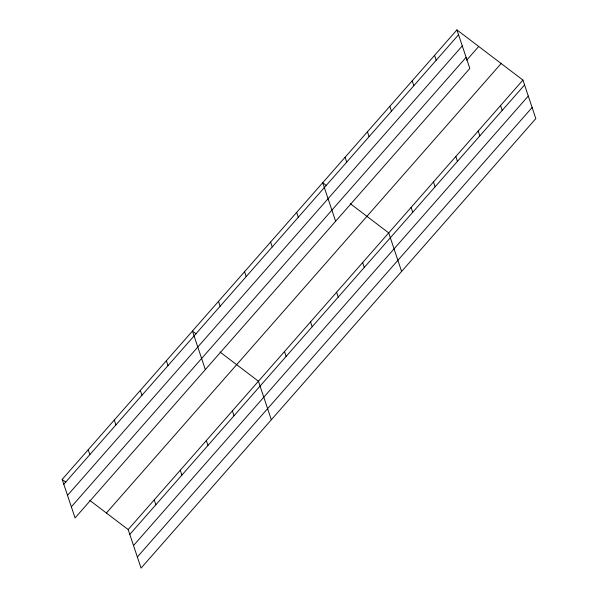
<?xml version="1.0" encoding="UTF-8"?>
<svg xmlns="http://www.w3.org/2000/svg" width="598" height="598" viewBox="0 0 598 598"><rect width="100%" height="100%" fill="white"/><g stroke="black" fill="none" stroke-linecap="round" stroke-linejoin="round"><path stroke-width="0.9" d="M456.932 29.9L469.834 68.441L75.064 517.928L62.17 479.387L456.932 29.9L522.936 80.072L535.83 118.613L141.068 568.1L128.166 529.559L89.737 500.347M63.799 484.26L458.561 34.766M67.514 495.368L462.284 45.882M71.349 506.82L466.111 57.326M466.627 60.226L478.714 46.457M106.392 513.002L501.154 63.515M128.166 529.559L522.936 80.072M129.796 534.425L524.566 84.938M133.518 545.54L528.281 96.046M137.346 556.985L532.115 107.498M326.344 185.485L322.718 182.726L335.613 221.267M350.286 203.686L388.715 232.899L401.609 271.44M196.069 333.819L192.444 331.06L205.338 369.601M220.012 352.02L258.441 381.225L271.335 419.766M62.17 479.387L65.802 482.152M500.563 105.54L502.193 110.406M478.198 131.014L479.828 135.881M434.567 55.375L436.196 60.241M455.825 156.482L457.455 161.348M412.194 80.842L413.823 85.708M433.453 181.956L435.082 186.823M389.821 106.317L391.451 111.183M411.088 207.424L412.717 212.29M367.456 131.784L369.086 136.65M345.083 157.259L346.713 162.125M362.657 262.567L364.287 267.433M336.607 292.228L338.236 297.094M296.66 212.395L298.29 217.261M310.549 321.896L312.178 326.762M270.602 242.063L272.232 246.929M284.499 351.564L286.128 356.43M244.552 271.724L246.182 276.59M218.494 301.392L220.124 306.258M232.39 410.893L234.02 415.76M206.332 440.562L207.962 445.428M166.386 360.721L168.016 365.595M180.282 470.23L181.904 475.096M140.336 390.389L141.958 395.256M154.224 499.891L155.854 504.764M114.278 420.058L115.907 424.924M88.227 449.726L89.85 454.592"/></g></svg>
